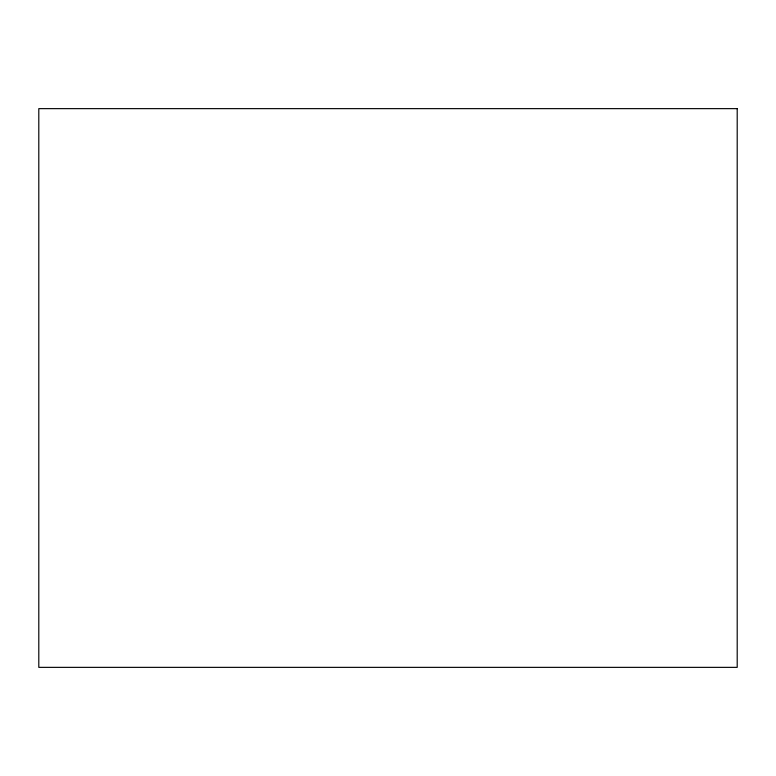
<?xml version="1.0" encoding="UTF-8"?>
<svg xmlns="http://www.w3.org/2000/svg" width="776" height="776" viewBox="0 0 776 776"><rect width="100%" height="100%" fill="white"/><g stroke="black" fill="none" stroke-linecap="round" stroke-linejoin="round"><path stroke-width="1.16" d="M737.2 108.64L38.8 108.64L38.8 667.36L737.2 667.36L737.2 108.64"/></g></svg>
